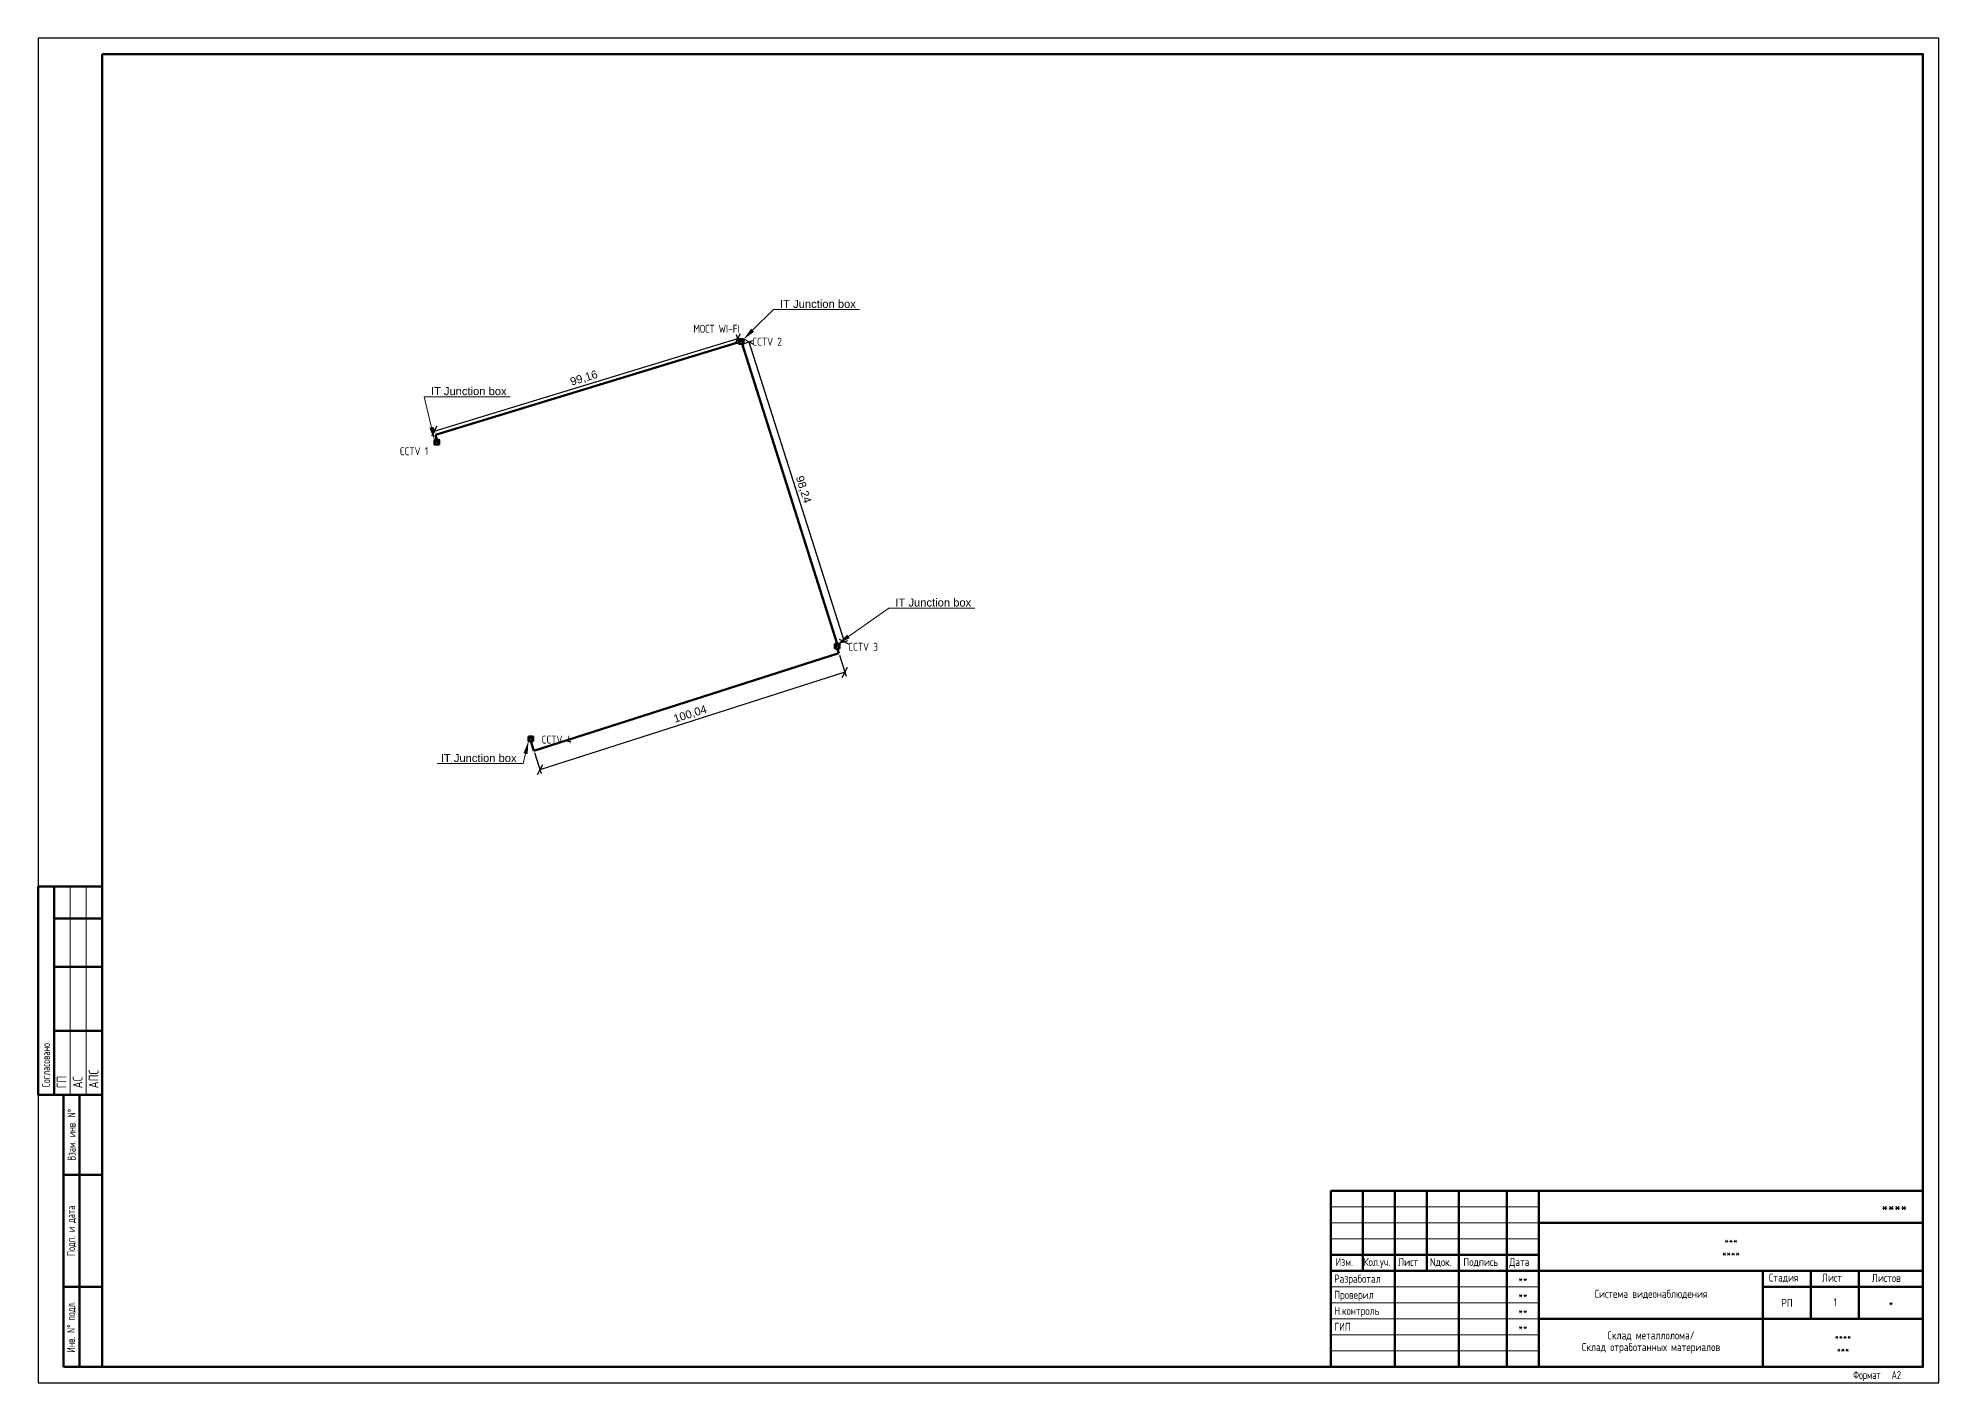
# Model space of a CAD drawing. Header units: millimetres. Extents: x 17643 to 21189, y -571 to 322.
# Drawn here: x 20595 to 21189, y -571 to -151 of the extents above; entities that cross this region are included whole.
import ezdxf
from ezdxf import colors
from ezdxf.entities.mleader import LeaderData, LeaderLine
from ezdxf.enums import TextEntityAlignment as Align
from ezdxf.lldxf.tags import DXFTag
from ezdxf.math import Vec2, Vec3

# ---------------------------------------------------------------- set-up
doc = ezdxf.new("R2010")
doc.units = ezdxf.units.MM
doc.linetypes.add('CONTI', pattern=[0])
for name, color, linetype in [('Text', 7, 'CONTI'), ('Text-Standart(R)', 7, 'Continuous'), ('TX_TEXT', 7, 'Continuous')]:
    doc.layers.add(name, color=color, linetype=linetype)
for name, color, linetype, lineweight in [('TX_RAMKA', 7, 'Continuous', 50), ('СВН_UTP', 6, 'Continuous', 40), ('СВН_ВОЛС', 10, 'fiber_optic', 50), ('Э_#Линии_ОСНОВНАЯ_050', 7, 'Continuous', 50), ('Э_#Линии_ТОНКАЯ_018', 7, 'Continuous', 18), ('Э_ТЕКСТ', 7, 'Continuous', 25)]:
    doc.layers.add(name, color=color, linetype=linetype, lineweight=lineweight)
doc.styles.add('RomanS', font='romans.shx')
doc.styles.add('simples.shx', font='simplex.shx', dxfattribs={"width": 0.8, "height": 2.5})
doc.styles.add('SIMPLEX', font='simplex.shx', dxfattribs={"width": 0.8})
doc.styles.add('simplex.shx', font='simplex.shx', dxfattribs={"width": 0.8})
doc.styles.get("Standard").update_dxf_attribs({"font": 'arial.ttf'})
doc.styles.add('ГОСТ 2.304', font='CS_Gost2304.shx')
doc.styles.add('Э_Romans', font='romans.shx', dxfattribs={"width": 0.7})
tags = doc.linetypes.add('fiber_optic', pattern='A,12.7,-5.08,["FIB OP",Standard,S=2.54,R=0,X=-3.54,Y=-1.27],-9.08', length=26.86).pattern_tags.tags
tags[6] = DXFTag(74, 10)
doc.dimstyles.new('Аннотативный', dxfattribs={"dimscale": 0, "dimtxt": 2.5, "dimasz": 2.5, "dimexe": 1.25, "dimexo": 0.625, "dimtad": 1, "dimtxsty": 'Standard', "dimblk": 'OBLIQUE', "dimcen": 2.5, "dimadec": 0, "dimazin": 0, "dimtfac": 1, "dimtmove": 0, "dimatfit": 3, "dimfxl": 1, "dimarcsym": 0})

# ---------------------------------------------------------------- blocks, each defined once
blk = doc.blocks.new('Э_Штамп_ГОСТ Р 21.1101-2013 Форма 3')
at = {"layer": 'TX_RAMKA'}
for p, q in [((-185, 55), (-185, 0)), ((0, 55), (-185, 55)), ((-175, 55), (-175, 30)), ((-175, 55), (-175, 30)), ((-165, 55), (-165, 0)), ((-155, 30), (-155, 55)), ((-145, 0), (-145, 55)), ((-145, 55), (-145, 0)), ((-130, 0), (-130, 55)), ((-130, 55), (-130, 0)), ((-120, 55), (-120, 0)), ((-120, 55), (-120, 0)), ((0, 55), (0, 0)), ((-120, 45), (0, 45)), ((-185, 35), (-120, 35)), ((-185, 30), (0, 30)), ((-50, 0), (-50, 30)), ((-35, 15), (-35, 30)), ((-20, 15), (-20, 30)), ((-50, 25), (0, 25)), ((-120, 15), (0, 15)), ((0, 0), (-185, 0))]:
    blk.add_line(p, q, dxfattribs=at)
at = {"layer": 'TX_RAMKA', "lineweight": 9}
for p, q in [((-185, 50), (-120, 50)), ((-185, 45), (-120, 45)), ((-185, 40), (-120, 40)), ((-185, 25), (-120, 25)), ((-185, 20), (-120, 20)), ((-185, 15), (-120, 15)), ((-185, 10), (-120, 10)), ((-185, 5), (-120, 5))]:
    blk.add_line(p, q, dxfattribs=at)
at = {"layer": 'Text', "color": 0, "style": 'simplex.shx', "width": 0.68}
blk.add_text('***', height=2.5, dxfattribs=at).set_placement((-25, 5.5), align=Align.MIDDLE)
at = {"layer": 'Text-Standart(R)', "style": 'simplex.shx', "width": 0.78}
for s, p in [('****', (-60, 35.5)), ('***', (-60, 39.5))]:
    blk.add_text(s, height=2.5, dxfattribs=at).set_placement(p, align=Align.MIDDLE)
at = {"layer": 'Text-Standart(R)', "insert": (-85, 22.63), "char_height": 2.5, "width": 70, "attachment_point": 5, "style": 'simplex.shx'}
blk.add_mtext('Система видеонаблюдения', dxfattribs=at)
at = {"layer": 'TX_RAMKA', "lineweight": -3, "style": 'RomanS', "width": 0.8}
for p in [(-125, 27.5), (-125, 22.5), (-125, 17.5), (-125, 12.5)]:
    blk.add_text('**', height=2.5, dxfattribs=at).set_placement(p, align=Align.MIDDLE)
at = {"layer": 'TX_TEXT', "style": 'SIMPLEX', "width": 0.8}
blk.add_text('****', height=3.5, dxfattribs=at).set_placement((-5, 50), align=Align.MIDDLE_RIGHT)
at = {"layer": 'TX_TEXT', "style": 'simplex.shx', "width": 0.8}
for s, p in [('Изм.', (-183.59, 31.54)), ('Кол.уч.', (-174.82, 31.54)), ('Лист', (-164.02, 31.54)), ('Nдок.', (-154.1, 31.54)), ('Подпись', (-143.62, 31.54)), ('Дата', (-129.26, 31.54)), ('Разработал', (-184, 26.3)), ('Проверил', (-184, 21.29)), ('Стадия', (-48.15, 26.66)), ('Лист', (-31.6, 26.63)), ('Листов', (-15.99, 26.54)), ('Н.контроль', (-184, 16.28)), ('ГИП', (-184, 11.28))]:
    blk.add_text(s, height=2.5, dxfattribs=at).set_placement(p)
at = {"layer": 'TX_TEXT', "style": 'simplex.shx'}
for s, width, p in [('РП', 0.8, (-42.5, 20)), ('*', 0.8, (-10, 20)), ('****', 0.68, (-25, 9.5))]:
    blk.add_text(s, height=2.5, dxfattribs=dict(at, width=width)).set_placement(p, align=Align.MIDDLE)
blk = doc.blocks.new('Э_Штамп_ГОСТ Р 21.1101-2013 Штамп боковой')
at = {"layer": 'Э_#Линии_ОСНОВНАЯ_050'}
for p, q in [((-12, 85), (0, 85)), ((-12, 85), (-12, 0)), ((-7, 85), (-7, 0)), ((0, 85), (0, 0)), ((-12, 60), (0, 60)), ((-12, 25), (0, 25)), ((-12, 0), (0, 0))]:
    blk.add_line(p, q, dxfattribs=at)
at = {"layer": 'Э_ТЕКСТ', "char_height": 2.5, "attachment_point": 5, "rotation": 90, "style": 'Э_Romans'}
for s, insert, width in [('Взам. инв. N%%D', (-9.5, 72.5), 25), ('Подп. и дата', (-9.5, 42.5), 35), ('Инв. N%%D подл.', (-9.5, 12.5), 25)]:
    blk.add_mtext(s, dxfattribs=dict(at, insert=insert, width=width))
blk = doc.blocks.new('Э_Штамп_ГОСТ Р 21.1101-2013 Штамп согласовано')
at = {"layer": 'Э_#Линии_ОСНОВНАЯ_050'}
for p, q in [((-20, 65), (0, 65)), ((-20, 65), (-20, 0)), ((-15, 65), (-15, 0)), ((0, 65), (0, 0)), ((-15, 55), (0, 55)), ((-15, 40), (0, 40)), ((-15, 20), (0, 20)), ((-20, 0), (0, 0))]:
    blk.add_line(p, q, dxfattribs=at)
at = {"layer": 'Э_#Линии_ТОНКАЯ_018'}
for p, q in [((-10, 65), (-10, 0)), ((-5, 65), (-5, 0))]:
    blk.add_line(p, q, dxfattribs=at)
at = {"layer": 'Э_ТЕКСТ', "insert": (-17.5, 0), "char_height": 2.5, "width": 65, "attachment_point": 4, "rotation": 90, "style": 'Э_Romans'}
blk.add_mtext('  Согласовано', dxfattribs=at)
blk = doc.blocks.new('*U13')
at = {"layer": 'Э_#Линии_ОСНОВНАЯ_050', "lineweight": 50}
blk.add_lwpolyline([(-574, 415), (-574, 5), (-5, 5), (-5, 415)], close=True, dxfattribs=at)
at = {"layer": 'Э_#Линии_ТОНКАЯ_018', "lineweight": 25}
blk.add_lwpolyline([(-594, 420), (-594, 0), (0, 0), (0, 420)], close=True, dxfattribs=at)
for name, p in [('Э_Штамп_ГОСТ Р 21.1101-2013 Штамп согласовано', (-574, 90)), ('Э_Штамп_ГОСТ Р 21.1101-2013 Штамп боковой', (-574, 5))]:
    blk.add_blockref(name, p)
at = {"linetype": 'Continuous', "lineweight": 25, "style": 'ГОСТ 2.304'}
for s, p in [('ГП', (-585.12, 92)), ('АС', (-580.12, 92)), ('АПС', (-575.12, 92))]:
    blk.add_text(s, height=3, rotation=90, dxfattribs=at).set_placement(p)
at = {"style": 'Э_Romans', "width": 0.7}
blk.add_text('Формат ', height=2.5, dxfattribs=at).set_placement((-26.82, 2.5), align=Align.MIDDLE_LEFT)
blk.add_attdef('ФОРМАТ', text='', height=2.5, dxfattribs=at).set_placement((-14.82, 2.5), align=Align.MIDDLE_LEFT)
blk = doc.blocks.new('A$Cde4dd363')
h = blk.add_hatch(color=0)
h.dxf.hatch_style = 1
h.paths.add_polyline_path([(0, 0), (0.73, 1.45), (0, 1.45)])
h.paths.add_polyline_path([(1.45, 1.45), (0.73, 1.45), (1.45, 0)])
at = {"color": 0}
for p, q in [((0, 0), (0.73, 1.45)), ((0.73, 1.45), (1.45, 0))]:
    blk.add_line(p, q, dxfattribs=at)
blk.add_lwpolyline([(0, 1.45), (1.45, 1.45), (1.45, 0), (0, 0)], close=True, dxfattribs=at)
blk = doc.blocks.new('_Oblique')
at = {"color": 0, "linetype": 'ByBlock', "lineweight": -2}
blk.add_line((-0.5, -0.5), (0.5, 0.5), dxfattribs=at)
blk = doc.blocks.new('*D51')
at = {"color": 0, "lineweight": -2, "transparency": 16777216}
for p, q in [((20813.68, -245.03), (20813.16, -243.34)), ((20718.68, -273.47), (20813.53, -244.54)), ((20718.83, -273.96), (20718.32, -272.27))]:
    blk.add_line(p, q, dxfattribs=at)
at = {"color": 0, "lineweight": -2, "transparency": 16777216, "xscale": 2.5, "yscale": 2.5, "zscale": 2.5}
for p, rotation in [((20813.53, -244.54), 16.96187501427921), ((20718.68, -273.47), 196.9618750142792)]:
    blk.add_blockref('_Oblique', p, dxfattribs=dict(at, rotation=rotation))
at = {"color": 0, "transparency": 16777216, "insert": (20765.48, -256.97), "char_height": 2.5, "attachment_point": 5, "rotation": 16.96188}
blk.add_mtext('99,16', dxfattribs=at)
blk = doc.blocks.new('*D52')
at = {"color": 0, "lineweight": -2, "transparency": 16777216}
for p, q in [((20815.47, -246), (20818.2, -245.14)), ((20817.01, -245.51), (20846.72, -339.15)), ((20845.18, -339.64), (20847.91, -338.77))]:
    blk.add_line(p, q, dxfattribs=at)
at = {"color": 0, "lineweight": -2, "transparency": 16777216, "xscale": 2.5, "yscale": 2.5, "zscale": 2.5}
for p, rotation in [((20817.01, -245.51), 107.6052320413509), ((20846.72, -339.15), 287.6052320413509)]:
    blk.add_blockref('_Oblique', p, dxfattribs=dict(at, rotation=rotation))
at = {"color": 0, "transparency": 16777216, "insert": (20833.89, -291.69), "char_height": 2.5, "attachment_point": 5, "rotation": 287.60523}
blk.add_mtext('98,24', dxfattribs=at)
blk = doc.blocks.new('*D53')
at = {"color": 0, "lineweight": -2, "transparency": 16777216}
for p, q in [((20845.27, -343.4), (20847.35, -349.93)), ((20846.97, -348.74), (20751.66, -379.15)), ((20749.96, -373.81), (20752.04, -380.34))]:
    blk.add_line(p, q, dxfattribs=at)
at = {"color": 0, "lineweight": -2, "transparency": 16777216, "xscale": 2.5, "yscale": 2.5, "zscale": 2.5}
for p, rotation in [((20846.97, -348.74), 17.69822484485293), ((20751.66, -379.15), 197.6982248448529)]:
    blk.add_blockref('_Oblique', p, dxfattribs=dict(at, rotation=rotation))
at = {"color": 0, "transparency": 16777216, "insert": (20798.67, -361.92), "char_height": 2.5, "attachment_point": 5, "rotation": 17.69822}
blk.add_mtext('100,04', dxfattribs=at)

msp = doc.modelspace()

# ---------------------------------------------------------------- linework, layer by layer
at = {"layer": 'СВН_ВОЛС'}
for p, q in [((20719.015, -274.555), (20814.191, -245.526)), ((20814.871, -246.191, 0.002), (20844.583, -339.826, 0.186)), ((20719.436, -276.135), (20719.015, -274.555)), ((20845.078, -342.802), (20749.769, -373.216)), ((20844.583, -341.276, 0.186), (20845.078, -342.802)), ((20749.769, -373.216), (20748.831, -370.238))]:
    msp.add_line(p, q, dxfattribs=at)

# ---------------------------------------------------------------- block references
msp.add_blockref('*U13', (21188.857, -570.661)).add_auto_attribs({'ФОРМАТ': 'А2'})
msp.add_blockref('Э_Штамп_ГОСТ Р 21.1101-2013 Форма 3', (21183.857, -565.661))
for p in [(20813.858, -246.191), (20718.711, -277.585), (20843.858, -341.276, 0.186), (20748.106, -370.238)]:
    msp.add_blockref('A$Cde4dd363', p, dxfattribs=at)

# ---------------------------------------------------------------- texts
at = {"layer": 'TX_RAMKA', "lineweight": -3, "style": 'RomanS', "width": 0.8}
for s, p in [('Склад отработанных материалов', (21098.857, -559.453)), ('Склад металлолома/', (21098.857, -555.788))]:
    msp.add_text(s, height=2.5, dxfattribs=at).set_placement(p, align=Align.MIDDLE_CENTER)
at = {"layer": 'TX_TEXT', "style": 'simples.shx', "width": 0.8}
msp.add_text('1', height=2.5, dxfattribs=at).set_placement((21155.961, -546.714, 21.366))
at = {"layer": 'СВН_UTP', "lineweight": 25, "style": 'RomanS', "width": 0.8}
for s, p in [('МОСТ WI-FI', (20806.88, -241.457)), ('CCTV 2', (20822.668, -245.47, -0.401)), ('CCTV 1', (20712.333, -279.686)), ('CCTV 3', (20852.68, -340.774, 0.186)), ('CCTV 4', (20756.928, -369.736))]:
    msp.add_text(s, height=2.5, dxfattribs=at).set_placement(p, align=Align.MIDDLE_CENTER)

# ---------------------------------------------------------------- dimensions: what is measured, and where the dimension line sits
for p1, p2, distance, picture, middle in [((20719.015, -274.555), (20813.858, -245.628), 1.137, '*D51', (20765.484, -256.969)), ((20814.871, -246.191, 0.002), (20844.583, -339.826, 0.186), 2.239, '*D52', (20833.889, -291.688)), ((20845.078, -342.802), (20749.769, -373.216), 6.23, '*D53', (20798.671, -361.917))]:
    dim = msp.add_aligned_dim(p1=p1, p2=p2, distance=distance, dimstyle='Аннотативный')
    dim.commit()
    dim.dimension.update_dxf_attribs({"geometry": picture, "text_midpoint": middle})

# ---------------------------------------------------------------- leaders
at = {"layer": 'СВН_ВОЛС', "linetype": 'fiber_optic'}
ml = msp.add_multileader_mtext('Standard', dxfattribs=at)
ml.set_content('IT Junction box', color=256)
ml.set_leader_properties(lineweight=5)
ml.build(insert=Vec2(0, 0))
ml.multileader.update_dxf_attribs({"text_left_attachment_type": 6, "text_right_attachment_type": 6})
ctx = ml.context
ctx.base_point, ctx.char_height, ctx.plane_origin = Vec3(20824.734, -235.444), 2.5, Vec3(20814.633, -233.38)
ctx.left_attachment, ctx.right_attachment = 6, 6
notes = []
notes.append((ctx, [(1, (1, 1, 0), (20824.664, -235.444), (1, 0), 0.0702, [(0, [(20815.309, -244.741)], 0, [])])]))
ctx.mtext.insert, ctx.mtext.flow_direction = Vec3(20826.734, -232.444), 5
ml = msp.add_multileader_mtext('Standard', dxfattribs=at)
ml.set_content('IT Junction box', color=256)
ml.set_leader_properties(lineweight=5)
ml.build(insert=Vec2(0, 0))
ml.multileader.update_dxf_attribs({"text_left_attachment_type": 6, "text_right_attachment_type": 6})
ctx = ml.context
ctx.base_point, ctx.char_height, ctx.plane_origin = Vec3(20715.602, -262.682), 2.5, Vec3(20705.502, -260.619)
ctx.left_attachment, ctx.right_attachment = 6, 6
notes.append((ctx, [(1, (1, 1, 0), (20715.532, -262.682), (1, 0), 0.0702, [(0, [(20718.711, -276.135)], 0, [])])]))
ctx.mtext.insert, ctx.mtext.flow_direction = Vec3(20717.602, -259.682), 5
ml = msp.add_multileader_mtext('Standard', dxfattribs=at)
ml.set_content('IT Junction box', color=256)
ml.set_leader_properties(lineweight=5)
ml.build(insert=Vec2(0, 0))
ml.multileader.update_dxf_attribs({"text_left_attachment_type": 6, "text_right_attachment_type": 6})
ctx = ml.context
ctx.base_point, ctx.char_height, ctx.plane_origin = Vec3(20860.771, -328.696, -1.501), 2.5, Vec3(20850.67, -326.632, -1.501)
ctx.left_attachment, ctx.right_attachment = 6, 6
notes.append((ctx, [(1, (1, 1, 0), (20860.701, -328.696, -1.501), (1, 0), 0.0702, [(0, [(20844.802, -339.826, -1.501)], 0, [])])]))
ctx.mtext.insert, ctx.mtext.flow_direction = Vec3(20862.771, -325.696, -1.501), 5
ml = msp.add_multileader_mtext('Standard', dxfattribs=at)
ml.set_content('IT Junction box', color=256)
ml.set_leader_properties(lineweight=5)
ml.build(insert=Vec2(0, 0))
ml.multileader.update_dxf_attribs({"text_left_attachment_type": 6, "text_right_attachment_type": 6})
ctx = ml.context
ctx.base_point, ctx.char_height, ctx.plane_origin = Vec3(20719.065, -377.26, -1.501), 2.5, Vec3(20708.964, -375.197, -1.501)
ctx.left_attachment, ctx.right_attachment, ctx.text_align_type = 6, 6, 2
notes.append((ctx, [(0, (1, 1, 0), (20746.467, -377.26, -1.501), (-1, 0), 0.0702, [(0, [(20748.106, -370.238, -1.501)], 0, [])])]))
ctx.mtext.insert, ctx.mtext.alignment, ctx.mtext.flow_direction = Vec3(20744.397, -374.26, -1.501), 3, 5
for ctx, leaders in notes:
    for number, flags, end, landing, length, lines in leaders:
        leader = LeaderData()
        leader.index, (leader.has_last_leader_line, leader.has_dogleg_vector, leader.attachment_direction) = number, flags
        leader.last_leader_point, leader.dogleg_vector, leader.dogleg_length = Vec3(end), Vec3(landing), length
        for number, points, colour, breaks in lines:
            line = LeaderLine()
            line.index, line.vertices, line.color, line.breaks = number, Vec3.list(points), colors.encode_raw_color(colour), breaks
            leader.lines.append(line)
        ctx.leaders.append(leader)

doc.saveas('drawing.dxf')
